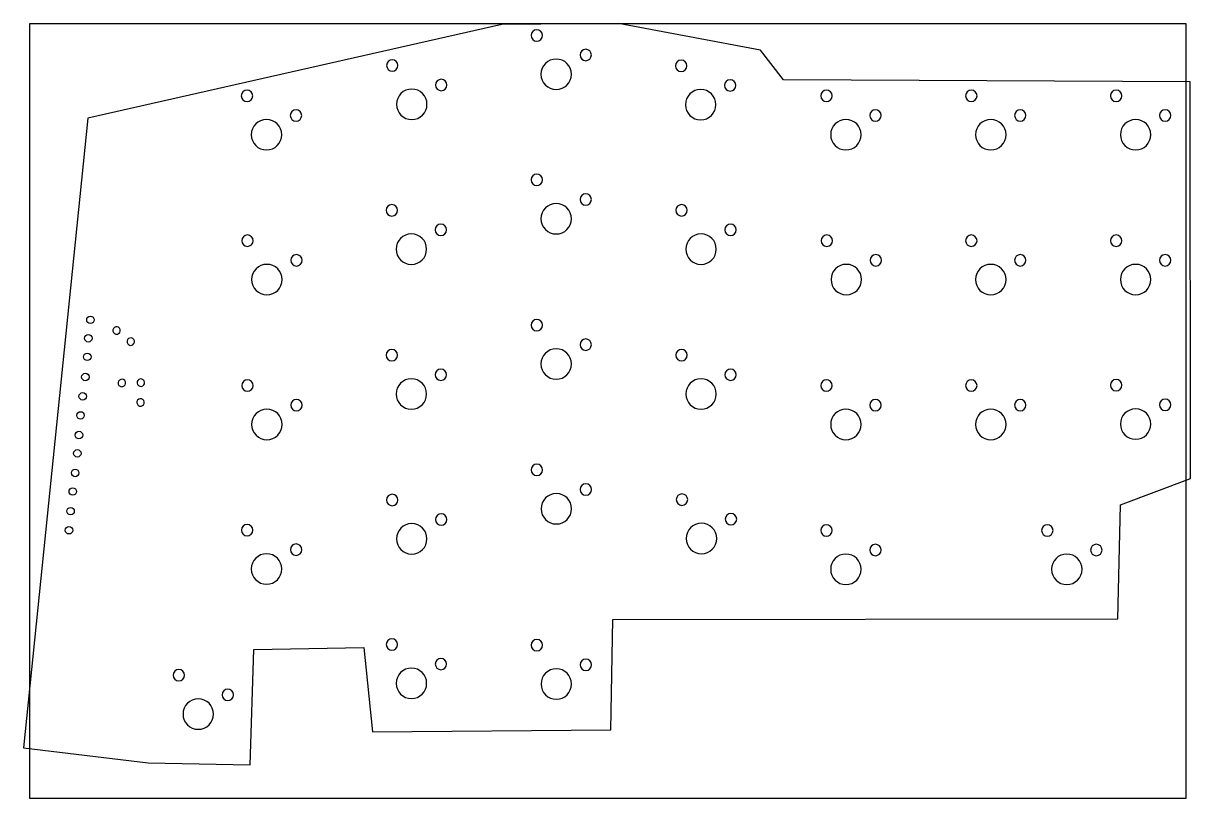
# Model space of a CAD drawing. Extents: x -65 to 306, y 72 to 292.
# Drawn here: x 153.2 to 306.4, y 190.2 to 291.9 of the extents above; entities that cross this region are included whole.
import ezdxf

# ---------------------------------------------------------------- set-up
doc = ezdxf.new("R2010")
doc.units = 0
doc.layers.add('Layer_1', color=7, linetype='CONTINUOUS')

msp = doc.modelspace()

# ---------------------------------------------------------------- linework, layer by layer
at = {"layer": 'Layer_1', "color": 7}
for points in [[(306.316968, 284.284827), (252.945295, 284.532854), (249.946136, 288.440889), (231.309904, 291.9464), (215.969887, 291.779351), (161.668257, 279.483984), (153.200283, 196.878306), (169.55977, 194.908524), (182.952368, 194.663437), (183.452147, 209.783717), (197.897915, 210.055825), (199.026512, 198.9738), (230.308566, 199.227077), (230.540377, 213.708704), (296.844663, 213.827658), (297.197034, 228.7796), (306.382445, 232.217473), (306.316968, 284.284827)], [(154.035664, 291.928876), (305.753431, 291.928876), (305.753431, 190.211093), (154.035664, 190.211093), (154.035664, 291.928876)], [(219.82138, 290.364375), (219.82138, 290.364375)], [(226.25023, 287.79567), (226.25023, 287.79567)], [(200.863046, 286.42304), (200.863046, 286.42304)], [(221.127065, 285.264894), (221.127065, 285.264894)], [(238.779686, 286.373149), (238.779686, 286.373149)], [(207.291896, 283.854335), (207.291896, 283.854335)], [(245.208536, 283.804444), (245.208536, 283.804444)], [(181.804946, 282.431814), (181.804946, 282.431814)], [(257.837786, 282.431814), (257.837786, 282.431814)], [(276.845989, 282.431814), (276.845989, 282.431814)], [(295.854192, 282.431814), (295.854192, 282.431814)], [(202.168731, 281.323559), (202.168731, 281.323559)], [(240.085371, 281.273668), (240.085371, 281.273668)], [(188.233796, 279.863109), (188.233796, 279.863109)], [(264.266636, 279.863109), (264.266636, 279.863109)], [(283.274838, 279.863109), (283.274838, 279.863109)], [(302.283041, 279.863109), (302.283041, 279.863109)], [(183.110631, 277.332333), (183.110631, 277.332333)], [(259.143471, 277.332333), (259.143471, 277.332333)], [(278.151674, 277.332333), (278.151674, 277.332333)], [(297.159877, 277.332333), (297.159877, 277.332333)], [(219.82138, 271.406058), (219.82138, 271.406058)], [(226.25023, 268.837353), (226.25023, 268.837353)], [(200.813149, 267.414831), (200.813149, 267.414831)], [(238.829583, 267.414831), (238.829583, 267.414831)], [(221.127065, 266.306577), (221.127065, 266.306577)], [(207.241999, 264.846127), (207.241999, 264.846127)], [(245.258433, 264.846127), (245.258433, 264.846127)], [(181.854843, 263.423605), (181.854843, 263.423605)], [(202.118834, 262.315351), (202.118834, 262.315351)], [(240.135268, 262.315351), (240.135268, 262.315351)], [(257.887683, 263.423605), (257.887683, 263.423605)], [(276.845989, 263.423605), (276.845989, 263.423605)], [(295.854192, 263.423605), (295.854192, 263.423605)], [(188.283693, 260.8549), (188.283693, 260.8549)], [(264.316532, 260.8549), (264.316532, 260.8549)], [(283.274838, 260.8549), (283.274838, 260.8549)], [(302.283041, 260.8549), (302.283041, 260.8549)], [(183.160528, 258.324125), (183.160528, 258.324125)], [(259.193368, 258.324125), (259.193368, 258.324125)], [(278.151674, 258.324125), (278.151674, 258.324125)], [(297.159877, 258.324125), (297.159877, 258.324125)], [(162.48935, 253.03879), (162.48935, 253.03879)], [(165.16644, 251.237848), (165.16644, 251.237848)], [(219.821352, 252.347958), (219.821352, 252.347958)], [(162.219475, 250.620967), (162.219475, 250.620967)], [(167.030731, 249.764068), (167.030731, 249.764068)], [(226.250202, 249.779253), (226.250202, 249.779253)], [(162.078364, 248.1868), (162.078364, 248.1868)], [(200.813149, 248.406623), (200.813149, 248.406623)], [(238.829555, 248.406623), (238.829555, 248.406623)], [(221.127037, 247.248477), (221.127037, 247.248477)], [(161.831419, 245.540967), (161.831419, 245.540967)], [(165.985537, 245.22732), (165.985537, 245.22732)], [(207.241999, 245.837918), (207.241999, 245.837918)], [(245.258404, 245.837918), (245.258404, 245.837918)], [(168.135967, 244.736823), (168.135967, 244.736823)], [(181.854843, 244.415397), (181.854843, 244.415397)], [(257.837786, 244.415397), (257.837786, 244.415397)], [(276.845989, 244.415397), (276.845989, 244.415397)], [(295.854192, 244.465288), (295.854192, 244.465288)], [(161.478642, 243.000967), (161.478642, 243.000967)], [(168.096652, 242.144788), (168.096652, 242.144788)], [(202.118834, 243.307142), (202.118834, 243.307142)], [(240.13524, 243.307142), (240.13524, 243.307142)], [(161.196419, 240.496245), (161.196419, 240.496245)], [(188.283693, 241.846692), (188.283693, 241.846692)], [(264.266636, 241.846692), (264.266636, 241.846692)], [(283.274838, 241.846692), (283.274838, 241.846692)], [(302.283041, 241.896583), (302.283041, 241.896583)], [(183.160528, 239.315916), (183.160528, 239.315916)], [(259.143471, 239.315916), (259.143471, 239.315916)], [(278.151674, 239.315916), (278.151674, 239.315916)], [(297.159877, 239.365807), (297.159877, 239.365807)], [(160.984753, 237.920967), (160.984753, 237.920967)], [(160.773086, 235.522078), (160.773086, 235.522078)], [(160.490864, 232.9468), (160.490864, 232.9468)], [(219.837552, 233.350745), (219.837552, 233.350745)], [(160.173364, 230.512634), (160.173364, 230.512634)], [(226.266401, 230.78204), (226.266401, 230.78204)], [(200.861635, 229.399634), (200.861635, 229.399634)], [(221.143236, 228.251264), (221.143236, 228.251264)], [(238.879, 229.449522), (238.879, 229.449522)], [(159.891142, 227.937356), (159.891142, 227.937356)], [(207.290484, 226.830929), (207.290484, 226.830929)], [(245.30785, 226.880817), (245.30785, 226.880817)], [(159.679475, 225.432634), (159.679475, 225.432634)], [(181.811635, 225.448523), (181.811635, 225.448523)], [(257.837786, 225.407191), (257.837786, 225.407191)], [(286.82404, 225.407191), (286.82404, 225.407191)], [(202.16732, 224.300153), (202.16732, 224.300153)], [(240.184685, 224.350041), (240.184685, 224.350041)], [(188.240484, 222.879818), (188.240484, 222.879818)], [(264.266636, 222.838486), (264.266636, 222.838486)], [(293.25289, 222.838486), (293.25289, 222.838486)], [(183.11732, 220.349042), (183.11732, 220.349042)], [(259.143471, 220.30771), (259.143471, 220.30771)], [(288.129725, 220.30771), (288.129725, 220.30771)], [(200.820318, 210.440853), (200.820318, 210.440853)], [(219.829, 210.349631), (219.829, 210.349631)], [(207.249167, 207.872149), (207.249167, 207.872149)], [(226.25785, 207.780926), (226.25785, 207.780926)], [(172.847552, 206.407082), (172.847552, 206.407082)], [(202.126002, 205.341373), (202.126002, 205.341373)], [(179.276401, 203.838377), (179.276401, 203.838377)], [(221.134685, 205.25015), (221.134685, 205.25015)], [(174.153236, 201.307602), (174.153236, 201.307602)]]:
    msp.add_lwpolyline(points, dxfattribs=at)
for points in [[(220.57138, 291.114375), (220.157167, 291.114375), (219.82138, 290.778588), (219.82138, 290.364375)], [(221.32138, 290.364375), (221.32138, 290.778588), (220.985594, 291.114375), (220.57138, 291.114375)], [(219.82138, 290.364375), (219.82138, 289.950161), (220.157167, 289.614375), (220.57138, 289.614375)], [(220.57138, 289.614375), (220.985594, 289.614375), (221.32138, 289.950161), (221.32138, 290.364375)], [(227.00023, 288.54567), (226.586016, 288.54567), (226.25023, 288.209883), (226.25023, 287.79567)], [(227.75023, 287.79567), (227.75023, 288.209883), (227.414443, 288.54567), (227.00023, 288.54567)], [(201.613046, 287.17304), (201.198832, 287.17304), (200.863046, 286.837253), (200.863046, 286.42304)], [(202.363046, 286.42304), (202.363046, 286.837253), (202.02726, 287.17304), (201.613046, 287.17304)], [(223.127065, 287.264894), (222.022495, 287.264894), (221.127065, 286.369463), (221.127065, 285.264894)], [(225.127065, 285.264894), (225.127065, 286.369463), (224.231634, 287.264894), (223.127065, 287.264894)], [(226.25023, 287.79567), (226.25023, 287.381457), (226.586016, 287.04567), (227.00023, 287.04567)], [(227.00023, 287.04567), (227.414443, 287.04567), (227.75023, 287.381457), (227.75023, 287.79567)], [(239.529686, 287.123149), (239.115473, 287.123149), (238.779686, 286.787362), (238.779686, 286.373149)], [(240.279686, 286.373149), (240.279686, 286.787362), (239.9439, 287.123149), (239.529686, 287.123149)], [(200.863046, 286.42304), (200.863046, 286.008826), (201.198832, 285.67304), (201.613046, 285.67304)], [(201.613046, 285.67304), (202.02726, 285.67304), (202.363046, 286.008826), (202.363046, 286.42304)], [(221.127065, 285.264894), (221.127065, 284.160325), (222.022495, 283.264894), (223.127065, 283.264894)], [(223.127065, 283.264894), (224.231634, 283.264894), (225.127065, 284.160325), (225.127065, 285.264894)], [(238.779686, 286.373149), (238.779686, 285.958935), (239.115473, 285.623149), (239.529686, 285.623149)], [(239.529686, 285.623149), (239.9439, 285.623149), (240.279686, 285.958935), (240.279686, 286.373149)], [(208.041895, 284.604335), (207.627682, 284.604335), (207.291896, 284.268548), (207.291896, 283.854335)], [(207.291896, 283.854335), (207.291896, 283.440122), (207.627682, 283.104335), (208.041895, 283.104335)], [(208.791896, 283.854335), (208.791896, 284.268548), (208.456109, 284.604335), (208.041895, 284.604335)], [(208.041895, 283.104335), (208.456109, 283.104335), (208.791896, 283.440122), (208.791896, 283.854335)], [(245.958536, 284.554444), (245.544322, 284.554444), (245.208536, 284.218657), (245.208536, 283.804444)], [(245.208536, 283.804444), (245.208536, 283.39023), (245.544322, 283.054444), (245.958536, 283.054444)], [(246.708536, 283.804444), (246.708536, 284.218657), (246.372749, 284.554444), (245.958536, 284.554444)], [(245.958536, 283.054444), (246.372749, 283.054444), (246.708536, 283.39023), (246.708536, 283.804444)], [(182.554946, 283.181814), (182.140733, 283.181814), (181.804946, 282.846027), (181.804946, 282.431814)], [(181.804946, 282.431814), (181.804946, 282.0176), (182.140733, 281.681814), (182.554946, 281.681814)], [(183.304946, 282.431814), (183.304946, 282.846027), (182.96916, 283.181814), (182.554946, 283.181814)], [(182.554946, 281.681814), (182.96916, 281.681814), (183.304946, 282.0176), (183.304946, 282.431814)], [(204.168731, 283.323559), (203.064161, 283.323559), (202.168731, 282.428128), (202.168731, 281.323559)], [(206.168731, 281.323559), (206.168731, 282.428128), (205.2733, 283.323559), (204.168731, 283.323559)], [(242.085371, 283.273668), (240.980801, 283.273668), (240.085371, 282.378237), (240.085371, 281.273668)], [(244.085371, 281.273668), (244.085371, 282.378237), (243.18994, 283.273668), (242.085371, 283.273668)], [(258.587786, 283.181814), (258.173572, 283.181814), (257.837786, 282.846027), (257.837786, 282.431814)], [(257.837786, 282.431814), (257.837786, 282.0176), (258.173572, 281.681814), (258.587786, 281.681814)], [(259.337786, 282.431814), (259.337786, 282.846027), (259.002, 283.181814), (258.587786, 283.181814)], [(258.587786, 281.681814), (259.002, 281.681814), (259.337786, 282.0176), (259.337786, 282.431814)], [(277.595989, 283.181814), (277.181775, 283.181814), (276.845989, 282.846027), (276.845989, 282.431814)], [(276.845989, 282.431814), (276.845989, 282.0176), (277.181775, 281.681814), (277.595989, 281.681814)], [(278.345989, 282.431814), (278.345989, 282.846027), (278.010202, 283.181814), (277.595989, 283.181814)], [(277.595989, 281.681814), (278.010202, 281.681814), (278.345989, 282.0176), (278.345989, 282.431814)], [(296.604192, 283.181814), (296.189978, 283.181814), (295.854192, 282.846027), (295.854192, 282.431814)], [(295.854192, 282.431814), (295.854192, 282.0176), (296.189978, 281.681814), (296.604192, 281.681814)], [(297.354192, 282.431814), (297.354192, 282.846027), (297.018405, 283.181814), (296.604192, 283.181814)], [(296.604192, 281.681814), (297.018405, 281.681814), (297.354192, 282.0176), (297.354192, 282.431814)], [(188.983796, 280.613109), (188.569582, 280.613109), (188.233796, 280.277322), (188.233796, 279.863109)], [(189.733796, 279.863109), (189.733796, 280.277322), (189.398009, 280.613109), (188.983796, 280.613109)], [(202.168731, 281.323559), (202.168731, 280.21899), (203.064161, 279.323559), (204.168731, 279.323559)], [(204.168731, 279.323559), (205.2733, 279.323559), (206.168731, 280.21899), (206.168731, 281.323559)], [(240.085371, 281.273668), (240.085371, 280.169098), (240.980801, 279.273667), (242.085371, 279.273667)], [(242.085371, 279.273667), (243.18994, 279.273667), (244.085371, 280.169098), (244.085371, 281.273668)], [(265.016635, 280.613109), (264.602422, 280.613109), (264.266636, 280.277322), (264.266636, 279.863109)], [(265.766636, 279.863109), (265.766636, 280.277322), (265.430849, 280.613109), (265.016635, 280.613109)], [(284.024838, 280.613109), (283.610625, 280.613109), (283.274838, 280.277322), (283.274838, 279.863109)], [(284.774839, 279.863109), (284.774839, 280.277322), (284.439052, 280.613109), (284.024838, 280.613109)], [(303.033041, 280.613109), (302.618828, 280.613109), (302.283041, 280.277322), (302.283041, 279.863109)], [(303.783041, 279.863109), (303.783041, 280.277322), (303.447255, 280.613109), (303.033041, 280.613109)], [(185.110631, 279.332333), (184.006061, 279.332333), (183.110631, 278.436902), (183.110631, 277.332333)], [(187.110631, 277.332333), (187.110631, 278.436902), (186.2152, 279.332333), (185.110631, 279.332333)], [(188.233796, 279.863109), (188.233796, 279.448895), (188.569582, 279.113109), (188.983796, 279.113109)], [(188.983796, 279.113109), (189.398009, 279.113109), (189.733796, 279.448895), (189.733796, 279.863109)], [(261.143471, 279.332333), (260.038901, 279.332333), (259.143471, 278.436902), (259.143471, 277.332333)], [(263.143471, 277.332333), (263.143471, 278.436902), (262.24804, 279.332333), (261.143471, 279.332333)], [(264.266636, 279.863109), (264.266636, 279.448895), (264.602422, 279.113109), (265.016635, 279.113109)], [(265.016635, 279.113109), (265.430849, 279.113109), (265.766636, 279.448895), (265.766636, 279.863109)], [(280.151673, 279.332333), (279.047104, 279.332333), (278.151674, 278.436902), (278.151674, 277.332333)], [(282.151674, 277.332333), (282.151674, 278.436902), (281.256243, 279.332333), (280.151673, 279.332333)], [(283.274838, 279.863109), (283.274838, 279.448895), (283.610625, 279.113109), (284.024838, 279.113109)], [(284.024838, 279.113109), (284.439052, 279.113109), (284.774839, 279.448895), (284.774839, 279.863109)], [(299.159876, 279.332333), (298.055307, 279.332333), (297.159877, 278.436902), (297.159877, 277.332333)], [(301.159877, 277.332333), (301.159877, 278.436902), (300.264446, 279.332333), (299.159876, 279.332333)], [(302.283041, 279.863109), (302.283041, 279.448895), (302.618828, 279.113109), (303.033041, 279.113109)], [(303.033041, 279.113109), (303.447255, 279.113109), (303.783041, 279.448895), (303.783041, 279.863109)], [(183.110631, 277.332333), (183.110631, 276.227763), (184.006061, 275.332332), (185.110631, 275.332332)], [(185.110631, 275.332332), (186.2152, 275.332332), (187.110631, 276.227763), (187.110631, 277.332333)], [(259.143471, 277.332333), (259.143471, 276.227763), (260.038901, 275.332332), (261.143471, 275.332332)], [(261.143471, 275.332332), (262.24804, 275.332332), (263.143471, 276.227763), (263.143471, 277.332333)], [(278.151674, 277.332333), (278.151674, 276.227763), (279.047104, 275.332332), (280.151673, 275.332332)], [(280.151673, 275.332332), (281.256243, 275.332332), (282.151674, 276.227763), (282.151674, 277.332333)], [(297.159877, 277.332333), (297.159877, 276.227763), (298.055307, 275.332332), (299.159876, 275.332332)], [(299.159876, 275.332332), (300.264446, 275.332332), (301.159877, 276.227763), (301.159877, 277.332333)], [(220.57138, 272.156058), (220.157167, 272.156058), (219.82138, 271.820271), (219.82138, 271.406058)], [(219.82138, 271.406058), (219.82138, 270.991844), (220.157167, 270.656057), (220.57138, 270.656057)], [(221.32138, 271.406058), (221.32138, 271.820271), (220.985594, 272.156058), (220.57138, 272.156058)], [(220.57138, 270.656057), (220.985594, 270.656057), (221.32138, 270.991844), (221.32138, 271.406058)], [(201.563149, 268.164831), (201.148935, 268.164831), (200.813149, 267.829045), (200.813149, 267.414831)], [(202.313149, 267.414831), (202.313149, 267.829045), (201.977363, 268.164831), (201.563149, 268.164831)], [(223.127065, 268.306577), (222.022495, 268.306577), (221.127065, 267.411146), (221.127065, 266.306577)], [(225.127065, 266.306577), (225.127065, 267.411146), (224.231634, 268.306577), (223.127065, 268.306577)], [(227.00023, 269.587353), (226.586016, 269.587353), (226.25023, 269.251566), (226.25023, 268.837353)], [(226.25023, 268.837353), (226.25023, 268.423139), (226.586016, 268.087353), (227.00023, 268.087353)], [(227.75023, 268.837353), (227.75023, 269.251566), (227.414443, 269.587353), (227.00023, 269.587353)], [(227.00023, 268.087353), (227.414443, 268.087353), (227.75023, 268.423139), (227.75023, 268.837353)], [(239.579583, 268.164831), (239.165369, 268.164831), (238.829583, 267.829045), (238.829583, 267.414831)], [(240.329583, 267.414831), (240.329583, 267.829045), (239.993797, 268.164831), (239.579583, 268.164831)], [(200.813149, 267.414831), (200.813149, 267.000618), (201.148935, 266.664831), (201.563149, 266.664831)], [(201.563149, 266.664831), (201.977363, 266.664831), (202.313149, 267.000618), (202.313149, 267.414831)], [(238.829583, 267.414831), (238.829583, 267.000618), (239.165369, 266.664831), (239.579583, 266.664831)], [(239.579583, 266.664831), (239.993797, 266.664831), (240.329583, 267.000618), (240.329583, 267.414831)], [(207.991999, 265.596127), (207.577785, 265.596127), (207.241999, 265.26034), (207.241999, 264.846127)], [(208.741999, 264.846127), (208.741999, 265.26034), (208.406212, 265.596127), (207.991999, 265.596127)], [(221.127065, 266.306577), (221.127065, 265.202007), (222.022495, 264.306576), (223.127065, 264.306576)], [(223.127065, 264.306576), (224.231634, 264.306576), (225.127065, 265.202007), (225.127065, 266.306577)], [(246.008433, 265.596127), (245.594219, 265.596127), (245.258433, 265.26034), (245.258433, 264.846127)], [(246.758433, 264.846127), (246.758433, 265.26034), (246.422646, 265.596127), (246.008433, 265.596127)], [(182.604843, 264.173605), (182.190629, 264.173605), (181.854843, 263.837819), (181.854843, 263.423605)], [(183.354843, 263.423605), (183.354843, 263.837819), (183.019057, 264.173605), (182.604843, 264.173605)], [(204.118834, 264.31535), (203.014264, 264.31535), (202.118834, 263.419919), (202.118834, 262.315351)], [(206.118834, 262.315351), (206.118834, 263.419919), (205.223403, 264.31535), (204.118834, 264.31535)], [(207.241999, 264.846127), (207.241999, 264.431913), (207.577785, 264.096126), (207.991999, 264.096126)], [(207.991999, 264.096126), (208.406212, 264.096126), (208.741999, 264.431913), (208.741999, 264.846127)], [(242.135268, 264.31535), (241.030698, 264.31535), (240.135268, 263.419919), (240.135268, 262.315351)], [(244.135268, 262.315351), (244.135268, 263.419919), (243.239837, 264.31535), (242.135268, 264.31535)], [(245.258433, 264.846127), (245.258433, 264.431913), (245.594219, 264.096126), (246.008433, 264.096126)], [(246.008433, 264.096126), (246.422646, 264.096126), (246.758433, 264.431913), (246.758433, 264.846127)], [(258.637683, 264.173605), (258.223469, 264.173605), (257.887683, 263.837819), (257.887683, 263.423605)], [(259.387683, 263.423605), (259.387683, 263.837819), (259.051896, 264.173605), (258.637683, 264.173605)], [(277.595989, 264.173605), (277.181775, 264.173605), (276.845989, 263.837819), (276.845989, 263.423605)], [(278.345989, 263.423605), (278.345989, 263.837819), (278.010202, 264.173605), (277.595989, 264.173605)], [(296.604192, 264.173605), (296.189978, 264.173605), (295.854192, 263.837819), (295.854192, 263.423605)], [(297.354192, 263.423605), (297.354192, 263.837819), (297.018405, 264.173605), (296.604192, 264.173605)], [(181.854843, 263.423605), (181.854843, 263.009392), (182.190629, 262.673605), (182.604843, 262.673605)], [(182.604843, 262.673605), (183.019057, 262.673605), (183.354843, 263.009392), (183.354843, 263.423605)], [(202.118834, 262.315351), (202.118834, 261.210781), (203.014264, 260.31535), (204.118834, 260.31535)], [(204.118834, 260.31535), (205.223403, 260.31535), (206.118834, 261.210781), (206.118834, 262.315351)], [(240.135268, 262.315351), (240.135268, 261.210781), (241.030698, 260.31535), (242.135268, 260.31535)], [(242.135268, 260.31535), (243.239837, 260.31535), (244.135268, 261.210781), (244.135268, 262.315351)], [(257.887683, 263.423605), (257.887683, 263.009392), (258.223469, 262.673605), (258.637683, 262.673605)], [(258.637683, 262.673605), (259.051896, 262.673605), (259.387683, 263.009392), (259.387683, 263.423605)], [(276.845989, 263.423605), (276.845989, 263.009392), (277.181775, 262.673605), (277.595989, 262.673605)], [(277.595989, 262.673605), (278.010202, 262.673605), (278.345989, 263.009392), (278.345989, 263.423605)], [(295.854192, 263.423605), (295.854192, 263.009392), (296.189978, 262.673605), (296.604192, 262.673605)], [(296.604192, 262.673605), (297.018405, 262.673605), (297.354192, 263.009392), (297.354192, 263.423605)], [(189.033693, 261.6049), (188.619479, 261.6049), (188.283693, 261.269114), (188.283693, 260.8549)], [(188.283693, 260.8549), (188.283693, 260.440687), (188.619479, 260.1049), (189.033693, 260.1049)], [(189.783693, 260.8549), (189.783693, 261.269114), (189.447906, 261.6049), (189.033693, 261.6049)], [(189.033693, 260.1049), (189.447906, 260.1049), (189.783693, 260.440687), (189.783693, 260.8549)], [(265.066532, 261.6049), (264.652319, 261.6049), (264.316532, 261.269114), (264.316532, 260.8549)], [(264.316532, 260.8549), (264.316532, 260.440687), (264.652319, 260.1049), (265.066532, 260.1049)], [(265.816533, 260.8549), (265.816533, 261.269114), (265.480746, 261.6049), (265.066532, 261.6049)], [(265.066532, 260.1049), (265.480746, 260.1049), (265.816533, 260.440687), (265.816533, 260.8549)], [(284.024838, 261.6049), (283.610625, 261.6049), (283.274838, 261.269114), (283.274838, 260.8549)], [(283.274838, 260.8549), (283.274838, 260.440687), (283.610625, 260.1049), (284.024838, 260.1049)], [(284.774839, 260.8549), (284.774839, 261.269114), (284.439052, 261.6049), (284.024838, 261.6049)], [(284.024838, 260.1049), (284.439052, 260.1049), (284.774839, 260.440687), (284.774839, 260.8549)], [(303.033041, 261.6049), (302.618828, 261.6049), (302.283041, 261.269114), (302.283041, 260.8549)], [(302.283041, 260.8549), (302.283041, 260.440687), (302.618828, 260.1049), (303.033041, 260.1049)], [(303.783041, 260.8549), (303.783041, 261.269114), (303.447255, 261.6049), (303.033041, 261.6049)], [(303.033041, 260.1049), (303.447255, 260.1049), (303.783041, 260.440687), (303.783041, 260.8549)], [(185.160528, 260.324124), (184.055958, 260.324124), (183.160528, 259.428693), (183.160528, 258.324125)], [(187.160528, 258.324125), (187.160528, 259.428693), (186.265097, 260.324124), (185.160528, 260.324124)], [(261.193367, 260.324124), (260.088798, 260.324124), (259.193368, 259.428693), (259.193368, 258.324125)], [(263.193368, 258.324125), (263.193368, 259.428693), (262.297937, 260.324124), (261.193367, 260.324124)], [(280.151673, 260.324124), (279.047104, 260.324124), (278.151674, 259.428693), (278.151674, 258.324125)], [(282.151674, 258.324125), (282.151674, 259.428693), (281.256243, 260.324124), (280.151673, 260.324124)], [(299.159876, 260.324124), (298.055307, 260.324124), (297.159877, 259.428693), (297.159877, 258.324125)], [(301.159877, 258.324125), (301.159877, 259.428693), (300.264446, 260.324124), (299.159876, 260.324124)], [(183.160528, 258.324125), (183.160528, 257.219555), (184.055958, 256.324124), (185.160528, 256.324124)], [(185.160528, 256.324124), (186.265097, 256.324124), (187.160528, 257.219555), (187.160528, 258.324125)], [(259.193368, 258.324125), (259.193368, 257.219555), (260.088798, 256.324124), (261.193367, 256.324124)], [(261.193367, 256.324124), (262.297937, 256.324124), (263.193368, 257.219555), (263.193368, 258.324125)], [(278.151674, 258.324125), (278.151674, 257.219555), (279.047104, 256.324124), (280.151673, 256.324124)], [(280.151673, 256.324124), (281.256243, 256.324124), (282.151674, 257.219555), (282.151674, 258.324125)], [(297.159877, 258.324125), (297.159877, 257.219555), (298.055307, 256.324124), (299.159876, 256.324124)], [(299.159876, 256.324124), (300.264446, 256.324124), (301.159877, 257.219555), (301.159877, 258.324125)], [(161.509859, 253.03879), (161.509859, 253.309302), (161.729117, 253.528597), (161.999605, 253.528597)], [(161.999605, 252.548984), (161.729117, 252.548984), (161.509859, 252.768279), (161.509859, 253.03879)], [(161.999605, 253.528597), (162.270069, 253.528597), (162.48935, 253.309302), (162.48935, 253.03879)], [(162.48935, 253.03879), (162.48935, 252.768279), (162.270069, 252.548984), (161.999605, 252.548984)], [(220.571352, 253.097958), (220.157138, 253.097958), (219.821352, 252.762171), (219.821352, 252.347958)], [(221.321352, 252.347958), (221.321352, 252.762171), (220.985566, 253.097958), (220.571352, 253.097958)], [(165.014864, 251.913707), (164.870089, 251.685252), (164.937946, 251.382647), (165.16644, 251.237848)], [(165.690742, 252.065198), (165.462248, 252.209998), (165.159651, 252.142181), (165.014864, 251.913707)], [(165.16644, 251.237848), (165.394934, 251.093048), (165.697544, 251.160885), (165.842318, 251.389339)], [(165.842318, 251.389339), (165.987105, 251.617813), (165.919236, 251.920399), (165.690742, 252.065198)], [(219.821352, 252.347958), (219.821352, 251.933744), (220.157138, 251.597958), (220.571352, 251.597958)], [(220.571352, 251.597958), (220.985566, 251.597958), (221.321352, 251.933744), (221.321352, 252.347958)], [(161.239984, 250.620967), (161.239984, 250.891478), (161.459242, 251.110774), (161.72973, 251.110774)], [(161.72973, 250.13116), (161.459242, 250.13116), (161.239984, 250.350455), (161.239984, 250.620967)], [(161.72973, 251.110774), (162.000194, 251.110774), (162.219475, 250.891478), (162.219475, 250.620967)], [(162.219475, 250.620967), (162.219475, 250.350455), (162.000194, 250.13116), (161.72973, 250.13116)], [(166.879155, 250.439927), (166.734381, 250.211473), (166.802237, 249.908867), (167.030731, 249.764068)], [(167.555033, 250.591418), (167.326539, 250.736218), (167.023942, 250.668401), (166.879155, 250.439927)], [(167.030731, 249.764068), (167.259225, 249.619268), (167.561835, 249.687105), (167.706609, 249.915559)], [(167.706609, 249.915559), (167.851396, 250.144033), (167.783527, 250.446619), (167.555033, 250.591418)], [(227.000201, 250.529253), (226.585988, 250.529253), (226.250202, 250.193466), (226.250202, 249.779253)], [(226.250202, 249.779253), (226.250202, 249.365039), (226.585988, 249.029253), (227.000201, 249.029253)], [(227.750202, 249.779253), (227.750202, 250.193466), (227.414415, 250.529253), (227.000201, 250.529253)], [(227.000201, 249.029253), (227.414415, 249.029253), (227.750202, 249.365039), (227.750202, 249.779253)], [(161.098873, 248.1868), (161.098873, 248.457312), (161.318131, 248.676607), (161.588618, 248.676607)], [(161.588618, 247.696994), (161.318131, 247.696994), (161.098873, 247.916289), (161.098873, 248.1868)], [(161.588618, 248.676607), (161.859083, 248.676607), (162.078364, 248.457312), (162.078364, 248.1868)], [(162.078364, 248.1868), (162.078364, 247.916289), (161.859083, 247.696994), (161.588618, 247.696994)], [(201.563149, 249.156623), (201.148935, 249.156623), (200.813149, 248.820836), (200.813149, 248.406623)], [(200.813149, 248.406623), (200.813149, 247.992409), (201.148935, 247.656623), (201.563149, 247.656623)], [(202.313149, 248.406623), (202.313149, 248.820836), (201.977363, 249.156623), (201.563149, 249.156623)], [(201.563149, 247.656623), (201.977363, 247.656623), (202.313149, 247.992409), (202.313149, 248.406623)], [(223.127037, 249.248477), (222.022467, 249.248477), (221.127037, 248.353046), (221.127037, 247.248477)], [(225.127037, 247.248477), (225.127037, 248.353046), (224.231606, 249.248477), (223.127037, 249.248477)], [(239.579555, 249.156623), (239.165341, 249.156623), (238.829555, 248.820836), (238.829555, 248.406623)], [(238.829555, 248.406623), (238.829555, 247.992409), (239.165341, 247.656623), (239.579555, 247.656623)], [(240.329555, 248.406623), (240.329555, 248.820836), (239.993768, 249.156623), (239.579555, 249.156623)], [(239.579555, 247.656623), (239.993768, 247.656623), (240.329555, 247.992409), (240.329555, 248.406623)], [(221.127037, 247.248477), (221.127037, 246.143907), (222.022467, 245.248476), (223.127037, 245.248476)], [(223.127037, 245.248476), (224.231606, 245.248476), (225.127037, 246.143907), (225.127037, 247.248477)], [(160.851929, 245.540967), (160.851929, 245.811478), (161.071186, 246.030774), (161.341674, 246.030774)], [(161.341674, 245.05116), (161.071186, 245.05116), (160.851929, 245.270455), (160.851929, 245.540967)], [(161.341674, 246.030774), (161.612139, 246.030774), (161.831419, 245.811478), (161.831419, 245.540967)], [(161.831419, 245.540967), (161.831419, 245.270455), (161.612139, 245.05116), (161.341674, 245.05116)], [(165.985537, 245.22732), (165.726746, 245.148558), (165.580797, 244.874928), (165.659546, 244.616181)], [(166.596717, 244.901405), (166.517968, 245.160152), (166.244329, 245.306082), (165.985537, 245.22732)], [(168.560743, 245.283931), (168.292393, 245.250171), (168.102201, 245.005219), (168.135967, 244.736823)], [(169.107797, 244.859088), (169.074031, 245.127483), (168.829115, 245.317695), (168.560743, 245.283931)], [(182.604843, 245.165397), (182.190629, 245.165397), (181.854843, 244.82961), (181.854843, 244.415397)], [(183.354843, 244.415397), (183.354843, 244.82961), (183.019057, 245.165397), (182.604843, 245.165397)], [(204.118834, 245.307142), (203.014264, 245.307142), (202.118834, 244.411711), (202.118834, 243.307142)], [(206.118834, 243.307142), (206.118834, 244.411711), (205.223403, 245.307142), (204.118834, 245.307142)], [(207.991999, 246.587918), (207.577785, 246.587918), (207.241999, 246.252131), (207.241999, 245.837918)], [(207.241999, 245.837918), (207.241999, 245.423705), (207.577785, 245.087918), (207.991999, 245.087918)], [(208.741999, 245.837918), (208.741999, 246.252131), (208.406212, 246.587918), (207.991999, 246.587918)], [(207.991999, 245.087918), (208.406212, 245.087918), (208.741999, 245.423705), (208.741999, 245.837918)], [(242.135239, 245.307142), (241.03067, 245.307142), (240.13524, 244.411711), (240.13524, 243.307142)], [(244.13524, 243.307142), (244.13524, 244.411711), (243.239809, 245.307142), (242.135239, 245.307142)], [(246.008404, 246.587918), (245.594191, 246.587918), (245.258404, 246.252131), (245.258404, 245.837918)], [(245.258404, 245.837918), (245.258404, 245.423705), (245.594191, 245.087918), (246.008404, 245.087918)], [(246.758405, 245.837918), (246.758405, 246.252131), (246.422618, 246.587918), (246.008404, 246.587918)], [(246.008404, 245.087918), (246.422618, 245.087918), (246.758405, 245.423705), (246.758405, 245.837918)], [(258.587786, 245.165397), (258.173572, 245.165397), (257.837786, 244.82961), (257.837786, 244.415397)], [(259.337786, 244.415397), (259.337786, 244.82961), (259.002, 245.165397), (258.587786, 245.165397)], [(277.595989, 245.165397), (277.181775, 245.165397), (276.845989, 244.82961), (276.845989, 244.415397)], [(278.345989, 244.415397), (278.345989, 244.82961), (278.010202, 245.165397), (277.595989, 245.165397)], [(296.604192, 245.215288), (296.189978, 245.215288), (295.854192, 244.879501), (295.854192, 244.465288)], [(297.354192, 244.465288), (297.354192, 244.879501), (297.018405, 245.215288), (296.604192, 245.215288)], [(165.659546, 244.616181), (165.738301, 244.357413), (166.011934, 244.211504), (166.270725, 244.290266)], [(166.270725, 244.290266), (166.529517, 244.369028), (166.675472, 244.642636), (166.596717, 244.901405)], [(168.135967, 244.736823), (168.169734, 244.468428), (168.414673, 244.278219), (168.683022, 244.31198)], [(168.683022, 244.31198), (168.951394, 244.345743), (169.141564, 244.590692), (169.107797, 244.859088)], [(181.854843, 244.415397), (181.854843, 244.001183), (182.190629, 243.665397), (182.604843, 243.665397)], [(182.604843, 243.665397), (183.019057, 243.665397), (183.354843, 244.001183), (183.354843, 244.415397)], [(257.837786, 244.415397), (257.837786, 244.001183), (258.173572, 243.665397), (258.587786, 243.665397)], [(258.587786, 243.665397), (259.002, 243.665397), (259.337786, 244.001183), (259.337786, 244.415397)], [(276.845989, 244.415397), (276.845989, 244.001183), (277.181775, 243.665397), (277.595989, 243.665397)], [(277.595989, 243.665397), (278.010202, 243.665397), (278.345989, 244.001183), (278.345989, 244.415397)], [(295.854192, 244.465288), (295.854192, 244.051074), (296.189978, 243.715288), (296.604192, 243.715288)], [(296.604192, 243.715288), (297.018405, 243.715288), (297.354192, 244.051074), (297.354192, 244.465288)], [(160.499151, 243.000967), (160.499151, 243.271478), (160.718408, 243.490774), (160.988896, 243.490774)], [(160.988896, 242.51116), (160.718408, 242.51116), (160.499151, 242.730455), (160.499151, 243.000967)], [(160.988896, 243.490774), (161.259361, 243.490774), (161.478642, 243.271478), (161.478642, 243.000967)], [(161.478642, 243.000967), (161.478642, 242.730455), (161.259361, 242.51116), (160.988896, 242.51116)], [(168.521427, 242.691896), (168.253078, 242.658135), (168.062886, 242.413184), (168.096652, 242.144788)], [(168.096652, 242.144788), (168.130419, 241.876392), (168.375358, 241.686184), (168.643707, 241.719944)], [(169.068482, 242.267052), (169.034716, 242.535448), (168.7898, 242.725659), (168.521427, 242.691896)], [(168.643707, 241.719944), (168.912079, 241.753708), (169.102249, 241.998656), (169.068482, 242.267052)], [(189.033693, 242.596692), (188.619479, 242.596692), (188.283693, 242.260905), (188.283693, 241.846692)], [(189.783693, 241.846692), (189.783693, 242.260905), (189.447906, 242.596692), (189.033693, 242.596692)], [(202.118834, 243.307142), (202.118834, 242.202573), (203.014264, 241.307142), (204.118834, 241.307142)], [(204.118834, 241.307142), (205.223403, 241.307142), (206.118834, 242.202573), (206.118834, 243.307142)], [(240.13524, 243.307142), (240.13524, 242.202573), (241.03067, 241.307142), (242.135239, 241.307142)], [(242.135239, 241.307142), (243.239809, 241.307142), (244.13524, 242.202573), (244.13524, 243.307142)], [(265.016635, 242.596692), (264.602422, 242.596692), (264.266636, 242.260905), (264.266636, 241.846692)], [(265.766636, 241.846692), (265.766636, 242.260905), (265.430849, 242.596692), (265.016635, 242.596692)], [(284.024838, 242.596692), (283.610625, 242.596692), (283.274838, 242.260905), (283.274838, 241.846692)], [(284.774839, 241.846692), (284.774839, 242.260905), (284.439052, 242.596692), (284.024838, 242.596692)], [(303.033041, 242.646583), (302.618828, 242.646583), (302.283041, 242.310796), (302.283041, 241.896583)], [(303.783041, 241.896583), (303.783041, 242.310796), (303.447255, 242.646583), (303.033041, 242.646583)], [(160.216929, 240.496245), (160.216929, 240.766756), (160.436186, 240.986051), (160.706674, 240.986051)], [(160.706674, 240.006438), (160.436186, 240.006438), (160.216929, 240.225733), (160.216929, 240.496245)], [(160.706674, 240.986051), (160.977139, 240.986051), (161.196419, 240.766756), (161.196419, 240.496245)], [(161.196419, 240.496245), (161.196419, 240.225733), (160.977139, 240.006438), (160.706674, 240.006438)], [(185.160528, 241.315916), (184.055958, 241.315916), (183.160528, 240.420485), (183.160528, 239.315916)], [(187.160528, 239.315916), (187.160528, 240.420485), (186.265097, 241.315916), (185.160528, 241.315916)], [(188.283693, 241.846692), (188.283693, 241.432478), (188.619479, 241.096692), (189.033693, 241.096692)], [(189.033693, 241.096692), (189.447906, 241.096692), (189.783693, 241.432478), (189.783693, 241.846692)], [(261.143471, 241.315916), (260.038901, 241.315916), (259.143471, 240.420485), (259.143471, 239.315916)], [(263.143471, 239.315916), (263.143471, 240.420485), (262.24804, 241.315916), (261.143471, 241.315916)], [(264.266636, 241.846692), (264.266636, 241.432478), (264.602422, 241.096692), (265.016635, 241.096692)], [(265.016635, 241.096692), (265.430849, 241.096692), (265.766636, 241.432478), (265.766636, 241.846692)], [(280.151673, 241.315916), (279.047104, 241.315916), (278.151674, 240.420485), (278.151674, 239.315916)], [(282.151674, 239.315916), (282.151674, 240.420485), (281.256243, 241.315916), (280.151673, 241.315916)], [(283.274838, 241.846692), (283.274838, 241.432478), (283.610625, 241.096692), (284.024838, 241.096692)], [(284.024838, 241.096692), (284.439052, 241.096692), (284.774839, 241.432478), (284.774839, 241.846692)], [(299.159876, 241.365807), (298.055307, 241.365807), (297.159877, 240.470376), (297.159877, 239.365807)], [(301.159877, 239.365807), (301.159877, 240.470376), (300.264446, 241.365807), (299.159876, 241.365807)], [(302.283041, 241.896583), (302.283041, 241.48237), (302.618828, 241.146583), (303.033041, 241.146583)], [(303.033041, 241.146583), (303.447255, 241.146583), (303.783041, 241.48237), (303.783041, 241.896583)], [(183.160528, 239.315916), (183.160528, 238.211346), (184.055958, 237.315915), (185.160528, 237.315915)], [(185.160528, 237.315915), (186.265097, 237.315915), (187.160528, 238.211346), (187.160528, 239.315916)], [(259.143471, 239.315916), (259.143471, 238.211346), (260.038901, 237.315915), (261.143471, 237.315915)], [(261.143471, 237.315915), (262.24804, 237.315915), (263.143471, 238.211346), (263.143471, 239.315916)], [(278.151674, 239.315916), (278.151674, 238.211346), (279.047104, 237.315915), (280.151673, 237.315915)], [(280.151673, 237.315915), (281.256243, 237.315915), (282.151674, 238.211346), (282.151674, 239.315916)], [(297.159877, 239.365807), (297.159877, 238.261238), (298.055307, 237.365807), (299.159876, 237.365807)], [(299.159876, 237.365807), (300.264446, 237.365807), (301.159877, 238.261238), (301.159877, 239.365807)], [(160.005262, 237.920967), (160.005262, 238.191478), (160.22452, 238.410774), (160.495007, 238.410774)], [(160.495007, 237.43116), (160.22452, 237.43116), (160.005262, 237.650455), (160.005262, 237.920967)], [(160.495007, 238.410774), (160.765472, 238.410774), (160.984753, 238.191478), (160.984753, 237.920967)], [(160.984753, 237.920967), (160.984753, 237.650455), (160.765472, 237.43116), (160.495007, 237.43116)], [(159.793595, 235.522078), (159.793595, 235.79259), (160.012853, 236.011885), (160.283341, 236.011885)], [(160.283341, 236.011885), (160.553805, 236.011885), (160.773086, 235.79259), (160.773086, 235.522078)], [(160.283341, 235.032271), (160.012853, 235.032271), (159.793595, 235.251567), (159.793595, 235.522078)], [(160.773086, 235.522078), (160.773086, 235.251567), (160.553805, 235.032271), (160.283341, 235.032271)], [(159.511373, 232.9468), (159.511373, 233.217312), (159.730631, 233.436607), (160.001118, 233.436607)], [(160.001118, 232.456994), (159.730631, 232.456994), (159.511373, 232.676289), (159.511373, 232.9468)], [(160.001118, 233.436607), (160.271583, 233.436607), (160.490864, 233.217312), (160.490864, 232.9468)], [(160.490864, 232.9468), (160.490864, 232.676289), (160.271583, 232.456994), (160.001118, 232.456994)], [(220.587551, 234.100745), (220.173338, 234.100745), (219.837552, 233.764958), (219.837552, 233.350745)], [(219.837552, 233.350745), (219.837552, 232.936531), (220.173338, 232.600745), (220.587551, 232.600745)], [(221.337552, 233.350745), (221.337552, 233.764958), (221.001765, 234.100745), (220.587551, 234.100745)], [(220.587551, 232.600745), (221.001765, 232.600745), (221.337552, 232.936531), (221.337552, 233.350745)], [(227.016401, 231.53204), (226.602187, 231.53204), (226.266401, 231.196253), (226.266401, 230.78204)], [(227.766401, 230.78204), (227.766401, 231.196253), (227.430615, 231.53204), (227.016401, 231.53204)], [(159.193873, 230.512634), (159.193873, 230.783145), (159.413131, 231.00244), (159.683618, 231.00244)], [(159.683618, 230.022827), (159.413131, 230.022827), (159.193873, 230.242122), (159.193873, 230.512634)], [(159.683618, 231.00244), (159.954083, 231.00244), (160.173364, 230.783145), (160.173364, 230.512634)], [(160.173364, 230.512634), (160.173364, 230.242122), (159.954083, 230.022827), (159.683618, 230.022827)], [(201.611635, 230.149633), (201.197421, 230.149633), (200.861635, 229.813847), (200.861635, 229.399634)], [(202.361635, 229.399634), (202.361635, 229.813847), (202.025848, 230.149633), (201.611635, 230.149633)], [(223.143236, 230.251264), (222.038666, 230.251264), (221.143236, 229.355833), (221.143236, 228.251264)], [(225.143237, 228.251264), (225.143237, 229.355833), (224.247806, 230.251264), (223.143236, 230.251264)], [(226.266401, 230.78204), (226.266401, 230.367826), (226.602187, 230.03204), (227.016401, 230.03204)], [(227.016401, 230.03204), (227.430615, 230.03204), (227.766401, 230.367826), (227.766401, 230.78204)], [(239.629, 230.199522), (239.214787, 230.199522), (238.879, 229.863735), (238.879, 229.449522)], [(240.379, 229.449522), (240.379, 229.863735), (240.043214, 230.199522), (239.629, 230.199522)], [(158.911651, 227.937356), (158.911651, 228.207867), (159.130908, 228.427162), (159.401396, 228.427162)], [(159.401396, 228.427162), (159.671861, 228.427162), (159.891142, 228.207867), (159.891142, 227.937356)], [(200.861635, 229.399634), (200.861635, 228.98542), (201.197421, 228.649633), (201.611635, 228.649633)], [(201.611635, 228.649633), (202.025848, 228.649633), (202.361635, 228.98542), (202.361635, 229.399634)], [(221.143236, 228.251264), (221.143236, 227.146694), (222.038666, 226.251263), (223.143236, 226.251263)], [(223.143236, 226.251263), (224.247806, 226.251263), (225.143237, 227.146694), (225.143237, 228.251264)], [(238.879, 229.449522), (238.879, 229.035308), (239.214787, 228.699522), (239.629, 228.699522)], [(239.629, 228.699522), (240.043214, 228.699522), (240.379, 229.035308), (240.379, 229.449522)], [(159.401396, 227.447549), (159.130908, 227.447549), (158.911651, 227.666844), (158.911651, 227.937356)], [(159.891142, 227.937356), (159.891142, 227.666844), (159.671861, 227.447549), (159.401396, 227.447549)], [(208.040484, 227.580929), (207.626271, 227.580929), (207.290484, 227.245142), (207.290484, 226.830929)], [(207.290484, 226.830929), (207.290484, 226.416715), (207.626271, 226.080929), (208.040484, 226.080929)], [(208.790485, 226.830929), (208.790485, 227.245142), (208.454698, 227.580929), (208.040484, 227.580929)], [(208.040484, 226.080929), (208.454698, 226.080929), (208.790485, 226.416715), (208.790485, 226.830929)], [(246.05785, 227.630817), (245.643636, 227.630817), (245.30785, 227.29503), (245.30785, 226.880817)], [(245.30785, 226.880817), (245.30785, 226.466604), (245.643636, 226.130817), (246.05785, 226.130817)], [(246.80785, 226.880817), (246.80785, 227.29503), (246.472063, 227.630817), (246.05785, 227.630817)], [(246.05785, 226.130817), (246.472063, 226.130817), (246.80785, 226.466604), (246.80785, 226.880817)], [(158.699984, 225.432634), (158.699984, 225.703145), (158.919242, 225.92244), (159.18973, 225.92244)], [(159.18973, 224.942827), (158.919242, 224.942827), (158.699984, 225.162122), (158.699984, 225.432634)], [(159.18973, 225.92244), (159.460194, 225.92244), (159.679475, 225.703145), (159.679475, 225.432634)], [(159.679475, 225.432634), (159.679475, 225.162122), (159.460194, 224.942827), (159.18973, 224.942827)], [(182.561635, 226.198522), (182.147421, 226.198522), (181.811635, 225.862736), (181.811635, 225.448523)], [(181.811635, 225.448523), (181.811635, 225.034309), (182.147421, 224.698522), (182.561635, 224.698522)], [(183.311635, 225.448523), (183.311635, 225.862736), (182.975848, 226.198522), (182.561635, 226.198522)], [(182.561635, 224.698522), (182.975848, 224.698522), (183.311635, 225.034309), (183.311635, 225.448523)], [(204.167319, 226.300153), (203.06275, 226.300153), (202.16732, 225.404722), (202.16732, 224.300153)], [(206.16732, 224.300153), (206.16732, 225.404722), (205.271889, 226.300153), (204.167319, 226.300153)], [(242.184685, 226.350041), (241.080115, 226.350041), (240.184685, 225.45461), (240.184685, 224.350041)], [(244.184685, 224.350041), (244.184685, 225.45461), (243.289254, 226.350041), (242.184685, 226.350041)], [(258.587786, 226.157191), (258.173572, 226.157191), (257.837786, 225.821404), (257.837786, 225.407191)], [(257.837786, 225.407191), (257.837786, 224.992977), (258.173572, 224.657191), (258.587786, 224.657191)], [(259.337786, 225.407191), (259.337786, 225.821404), (259.002, 226.157191), (258.587786, 226.157191)], [(258.587786, 224.657191), (259.002, 224.657191), (259.337786, 224.992977), (259.337786, 225.407191)], [(287.57404, 226.157191), (287.159827, 226.157191), (286.82404, 225.821404), (286.82404, 225.407191)], [(286.82404, 225.407191), (286.82404, 224.992977), (287.159827, 224.657191), (287.57404, 224.657191)], [(288.32404, 225.407191), (288.32404, 225.821404), (287.988254, 226.157191), (287.57404, 226.157191)], [(287.57404, 224.657191), (287.988254, 224.657191), (288.32404, 224.992977), (288.32404, 225.407191)], [(202.16732, 224.300153), (202.16732, 223.195583), (203.06275, 222.300152), (204.167319, 222.300152)], [(204.167319, 222.300152), (205.271889, 222.300152), (206.16732, 223.195583), (206.16732, 224.300153)], [(240.184685, 224.350041), (240.184685, 223.245472), (241.080115, 222.350041), (242.184685, 222.350041)], [(242.184685, 222.350041), (243.289254, 222.350041), (244.184685, 223.245472), (244.184685, 224.350041)], [(185.117319, 222.349041), (184.01275, 222.349041), (183.11732, 221.45361), (183.11732, 220.349042)], [(187.11732, 220.349042), (187.11732, 221.45361), (186.221889, 222.349041), (185.117319, 222.349041)], [(188.990484, 223.629818), (188.576271, 223.629818), (188.240484, 223.294031), (188.240484, 222.879818)], [(188.240484, 222.879818), (188.240484, 222.465604), (188.576271, 222.129817), (188.990484, 222.129817)], [(189.740485, 222.879818), (189.740485, 223.294031), (189.404698, 223.629818), (188.990484, 223.629818)], [(188.990484, 222.129817), (189.404698, 222.129817), (189.740485, 222.465604), (189.740485, 222.879818)], [(261.143471, 222.30771), (260.038901, 222.30771), (259.143471, 221.412279), (259.143471, 220.30771)], [(263.143471, 220.30771), (263.143471, 221.412279), (262.24804, 222.30771), (261.143471, 222.30771)], [(265.016635, 223.588486), (264.602422, 223.588486), (264.266636, 223.252699), (264.266636, 222.838486)], [(264.266636, 222.838486), (264.266636, 222.424273), (264.602422, 222.088486), (265.016635, 222.088486)], [(265.766636, 222.838486), (265.766636, 223.252699), (265.430849, 223.588486), (265.016635, 223.588486)], [(265.016635, 222.088486), (265.430849, 222.088486), (265.766636, 222.424273), (265.766636, 222.838486)], [(290.129725, 222.30771), (289.025155, 222.30771), (288.129725, 221.412279), (288.129725, 220.30771)], [(292.129725, 220.30771), (292.129725, 221.412279), (291.234294, 222.30771), (290.129725, 222.30771)], [(294.00289, 223.588486), (293.588676, 223.588486), (293.25289, 223.252699), (293.25289, 222.838486)], [(293.25289, 222.838486), (293.25289, 222.424273), (293.588676, 222.088486), (294.00289, 222.088486)], [(294.75289, 222.838486), (294.75289, 223.252699), (294.417103, 223.588486), (294.00289, 223.588486)], [(294.00289, 222.088486), (294.417103, 222.088486), (294.75289, 222.424273), (294.75289, 222.838486)], [(183.11732, 220.349042), (183.11732, 219.244472), (184.01275, 218.349041), (185.117319, 218.349041)], [(185.117319, 218.349041), (186.221889, 218.349041), (187.11732, 219.244472), (187.11732, 220.349042)], [(259.143471, 220.30771), (259.143471, 219.203141), (260.038901, 218.30771), (261.143471, 218.30771)], [(261.143471, 218.30771), (262.24804, 218.30771), (263.143471, 219.203141), (263.143471, 220.30771)], [(288.129725, 220.30771), (288.129725, 219.203141), (289.025155, 218.30771), (290.129725, 218.30771)], [(290.129725, 218.30771), (291.234294, 218.30771), (292.129725, 219.203141), (292.129725, 220.30771)], [(201.570317, 211.190853), (201.156104, 211.190853), (200.820318, 210.855067), (200.820318, 210.440853)], [(200.820318, 210.440853), (200.820318, 210.02664), (201.156104, 209.690853), (201.570317, 209.690853)], [(202.320318, 210.440853), (202.320318, 210.855067), (201.984531, 211.190853), (201.570317, 211.190853)], [(201.570317, 209.690853), (201.984531, 209.690853), (202.320318, 210.02664), (202.320318, 210.440853)], [(220.579, 211.099631), (220.164787, 211.099631), (219.829, 210.763844), (219.829, 210.349631)], [(219.829, 210.349631), (219.829, 209.935417), (220.164787, 209.599631), (220.579, 209.599631)], [(221.329, 210.349631), (221.329, 210.763844), (220.993214, 211.099631), (220.579, 211.099631)], [(220.579, 209.599631), (220.993214, 209.599631), (221.329, 209.935417), (221.329, 210.349631)], [(207.999167, 208.622149), (207.584953, 208.622149), (207.249167, 208.286362), (207.249167, 207.872149)], [(208.749167, 207.872149), (208.749167, 208.286362), (208.413381, 208.622149), (207.999167, 208.622149)], [(227.00785, 208.530926), (226.593636, 208.530926), (226.25785, 208.195139), (226.25785, 207.780926)], [(227.75785, 207.780926), (227.75785, 208.195139), (227.422063, 208.530926), (227.00785, 208.530926)], [(173.597551, 207.157082), (173.183338, 207.157082), (172.847552, 206.821296), (172.847552, 206.407082)], [(174.347552, 206.407082), (174.347552, 206.821296), (174.011765, 207.157082), (173.597551, 207.157082)], [(204.126002, 207.341372), (203.021432, 207.341372), (202.126002, 206.445941), (202.126002, 205.341373)], [(206.126003, 205.341373), (206.126003, 206.445941), (205.230572, 207.341372), (204.126002, 207.341372)], [(207.249167, 207.872149), (207.249167, 207.457935), (207.584953, 207.122148), (207.999167, 207.122148)], [(207.999167, 207.122148), (208.413381, 207.122148), (208.749167, 207.457935), (208.749167, 207.872149)], [(223.134685, 207.25015), (222.030115, 207.25015), (221.134685, 206.354719), (221.134685, 205.25015)], [(225.134685, 205.25015), (225.134685, 206.354719), (224.239254, 207.25015), (223.134685, 207.25015)], [(226.25785, 207.780926), (226.25785, 207.366712), (226.593636, 207.030926), (227.00785, 207.030926)], [(227.00785, 207.030926), (227.422063, 207.030926), (227.75785, 207.366712), (227.75785, 207.780926)], [(172.847552, 206.407082), (172.847552, 205.992869), (173.183338, 205.657082), (173.597551, 205.657082)], [(173.597551, 205.657082), (174.011765, 205.657082), (174.347552, 205.992869), (174.347552, 206.407082)], [(202.126002, 205.341373), (202.126002, 204.236803), (203.021432, 203.341372), (204.126002, 203.341372)], [(204.126002, 203.341372), (205.230572, 203.341372), (206.126003, 204.236803), (206.126003, 205.341373)], [(180.026401, 204.588377), (179.612187, 204.588377), (179.276401, 204.252591), (179.276401, 203.838377)], [(179.276401, 203.838377), (179.276401, 203.424164), (179.612187, 203.088377), (180.026401, 203.088377)], [(180.776401, 203.838377), (180.776401, 204.252591), (180.440615, 204.588377), (180.026401, 204.588377)], [(180.026401, 203.088377), (180.440615, 203.088377), (180.776401, 203.424164), (180.776401, 203.838377)], [(221.134685, 205.25015), (221.134685, 204.14558), (222.030115, 203.250149), (223.134685, 203.250149)], [(223.134685, 203.250149), (224.239254, 203.250149), (225.134685, 204.14558), (225.134685, 205.25015)], [(176.153236, 203.307601), (175.048666, 203.307601), (174.153236, 202.41217), (174.153236, 201.307602)], [(178.153237, 201.307602), (178.153237, 202.41217), (177.257806, 203.307601), (176.153236, 203.307601)], [(174.153236, 201.307602), (174.153236, 200.203032), (175.048666, 199.307601), (176.153236, 199.307601)], [(176.153236, 199.307601), (177.257806, 199.307601), (178.153237, 200.203032), (178.153237, 201.307602)]]:
    msp.add_open_spline(points, degree=3, dxfattribs=at)

doc.saveas('drawing.dxf')
